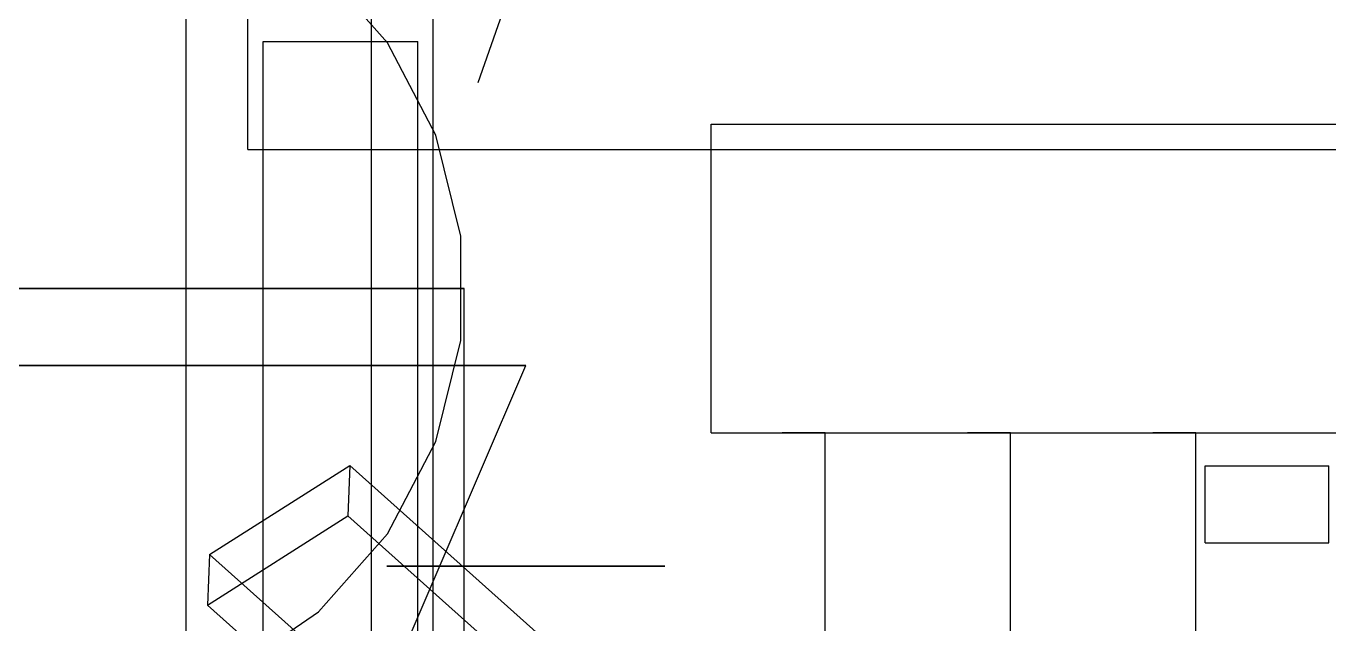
# Model space of a CAD drawing. Header units: millimetres. Extents: x -1355 to 669, y -1138 to 733.
# Drawn here: x 270.82 to 313.01, y 142.12 to 161.5 of the extents above; entities that cross this region are included whole.
import ezdxf

# ---------------------------------------------------------------- set-up
doc = ezdxf.new("R2010")
doc.units = ezdxf.units.MM
doc.layers.add('HIDDEN', color=8, linetype='Continuous')

msp = doc.modelspace()

# ---------------------------------------------------------------- linework, layer by layer
at = {"layer": 'HIDDEN'}
for points in [[(284, 139), (284, 181)], [(284, 139), (284, 181)], [(276, 109), (276, 173)], [(276, 109), (276, 173)], [(282, 109), (282, 173)], [(282, 109), (282, 173)], [(278, 157.5), (278, 164.5)], [(278, 157.5), (278, 164.5)], [(285.458, 159.673), (287.048, 164.208)], [(282.522, 160.953), (280.284, 163.479)], [(278.5, 109), (278.5, 161)], [(278.5, 161), (283.5, 161)], [(278.5, 109), (278.5, 161)], [(278.5, 161), (283.5, 161)], [(284.09, 157.964), (282.522, 160.953)], [(283.5, 109), (283.5, 161)], [(283.5, 109), (283.5, 161)], [(293, 148.316), (293, 158.316)], [(293, 158.316), (317, 158.316)], [(293, 148.316), (293, 158.316)], [(293, 158.316), (317, 158.316)], [(284.898, 154.688), (284.09, 157.964)], [(278, 157.5), (332, 157.5)], [(278, 157.5), (332, 157.5)], [(284.898, 151.312), (284.898, 154.688)], [(269.312, 153), (272.688, 153)], [(272.688, 153), (269.312, 153)], [(272.688, 153), (275.964, 153)], [(275.964, 153), (272.688, 153)], [(275.964, 153), (278.953, 153)], [(278.953, 153), (275.964, 153)], [(278.953, 153), (281.479, 153)], [(281.479, 153), (278.953, 153)], [(281.479, 153), (283.396, 153)], [(283.396, 153), (281.479, 153)], [(283.396, 153), (284.593, 153)], [(284.593, 153), (283.396, 153)], [(284.593, 153), (285, 153)], [(285, 153), (284.593, 153)], [(285, 117), (285, 153)], [(284.09, 148.036), (284.898, 151.312)], [(266.83, 150.5), (271.17, 150.5)], [(271.17, 150.5), (266.83, 150.5)], [(271.17, 150.5), (275.383, 150.5)], [(275.383, 150.5), (271.17, 150.5)], [(275.383, 150.5), (279.225, 150.5)], [(279.225, 150.5), (275.383, 150.5)], [(279.225, 150.5), (282.473, 150.5)], [(282.473, 150.5), (279.225, 150.5)], [(282.473, 150.5), (284.938, 150.5)], [(284.938, 150.5), (282.473, 150.5)], [(284, 143.5), (287, 150.5)], [(284.938, 150.5), (286.477, 150.5)], [(286.477, 150.5), (284.938, 150.5)], [(286.477, 150.5), (287, 150.5)], [(287, 150.5), (286.477, 150.5)], [(293, 148.316), (317, 148.316)], [(293, 148.316), (317, 148.316)], [(295.3, 148.316), (295.32, 148.316)], [(295.32, 148.316), (295.3, 148.316)], [(295.32, 148.316), (295.38, 148.316)], [(295.38, 148.316), (295.32, 148.316)], [(295.38, 148.316), (295.476, 148.316)], [(295.476, 148.316), (295.38, 148.316)], [(295.476, 148.316), (295.602, 148.316)], [(295.602, 148.316), (295.476, 148.316)], [(295.602, 148.316), (295.752, 148.316)], [(295.752, 148.316), (295.602, 148.316)], [(295.752, 148.316), (295.916, 148.316)], [(295.916, 148.316), (295.752, 148.316)], [(295.916, 148.316), (296.084, 148.316)], [(296.084, 148.316), (295.916, 148.316)], [(296.084, 148.316), (296.248, 148.316)], [(296.248, 148.316), (296.084, 148.316)], [(296.248, 148.316), (296.398, 148.316)], [(296.398, 148.316), (296.248, 148.316)], [(296.398, 148.316), (296.524, 148.316)], [(296.524, 148.316), (296.398, 148.316)], [(296.524, 148.316), (296.62, 148.316)], [(296.62, 148.316), (296.524, 148.316)], [(296.62, 148.316), (296.68, 148.316)], [(296.68, 148.316), (296.62, 148.316)], [(296.68, 148.316), (296.7, 148.316)], [(296.7, 148.316), (296.68, 148.316)], [(296.7, 128.316), (296.7, 148.316)], [(301.3, 148.316), (301.32, 148.316)], [(301.32, 148.316), (301.3, 148.316)], [(301.32, 148.316), (301.38, 148.316)], [(301.38, 148.316), (301.32, 148.316)], [(301.38, 148.316), (301.476, 148.316)], [(301.476, 148.316), (301.38, 148.316)], [(301.476, 148.316), (301.602, 148.316)], [(301.602, 148.316), (301.476, 148.316)], [(301.602, 148.316), (301.752, 148.316)], [(301.752, 148.316), (301.602, 148.316)], [(301.752, 148.316), (301.916, 148.316)], [(301.916, 148.316), (301.752, 148.316)], [(301.916, 148.316), (302.084, 148.316)], [(302.084, 148.316), (301.916, 148.316)], [(302.084, 148.316), (302.248, 148.316)], [(302.248, 148.316), (302.084, 148.316)], [(302.248, 148.316), (302.398, 148.316)], [(302.398, 148.316), (302.248, 148.316)], [(302.398, 148.316), (302.524, 148.316)], [(302.524, 148.316), (302.398, 148.316)], [(302.524, 148.316), (302.62, 148.316)], [(302.62, 148.316), (302.524, 148.316)], [(302.62, 148.316), (302.68, 148.316)], [(302.68, 148.316), (302.62, 148.316)], [(302.68, 148.316), (302.7, 148.316)], [(302.7, 148.316), (302.68, 148.316)], [(302.7, 128.316), (302.7, 148.316)], [(307.3, 148.316), (307.32, 148.316)], [(307.32, 148.316), (307.3, 148.316)], [(307.32, 148.316), (307.38, 148.316)], [(307.38, 148.316), (307.32, 148.316)], [(307.38, 148.316), (307.476, 148.316)], [(307.476, 148.316), (307.38, 148.316)], [(307.476, 148.316), (307.602, 148.316)], [(307.602, 148.316), (307.476, 148.316)], [(307.602, 148.316), (307.752, 148.316)], [(307.752, 148.316), (307.602, 148.316)], [(307.752, 148.316), (307.916, 148.316)], [(307.916, 148.316), (307.752, 148.316)], [(307.916, 148.316), (308.084, 148.316)], [(308.084, 148.316), (307.916, 148.316)], [(308.084, 148.316), (308.248, 148.316)], [(308.248, 148.316), (308.084, 148.316)], [(308.248, 148.316), (308.398, 148.316)], [(308.398, 148.316), (308.248, 148.316)], [(308.398, 148.316), (308.524, 148.316)], [(308.524, 148.316), (308.398, 148.316)], [(308.524, 148.316), (308.62, 148.316)], [(308.62, 148.316), (308.524, 148.316)], [(308.62, 148.316), (308.68, 148.316)], [(308.68, 148.316), (308.62, 148.316)], [(308.68, 148.316), (308.7, 148.316)], [(308.7, 148.316), (308.68, 148.316)], [(308.7, 128.316), (308.7, 148.316)], [(282.522, 145.047), (284.09, 148.036)], [(276.764, 144.373), (281.304, 147.261)], [(281.304, 147.261), (281.236, 145.627)], [(281.304, 147.261), (300.304, 130.261)], [(309, 147.25), (313, 147.25)], [(309, 147.25), (313, 147.25)], [(309, 144.75), (309, 147.25)], [(309, 144.75), (309, 147.25)], [(313, 144.75), (313, 147.25)], [(313, 144.75), (313, 147.25)], [(276.696, 142.739), (281.236, 145.627)], [(281.236, 145.627), (300.236, 128.627)], [(280.284, 142.521), (282.522, 145.047)], [(309, 144.75), (313, 144.75)], [(309, 144.75), (313, 144.75)], [(276.764, 144.373), (276.696, 142.739)], [(276.764, 144.373), (295.764, 127.373)], [(282.5, 144), (282.533, 144)], [(282.533, 144), (282.5, 144)], [(282.533, 144), (282.792, 144)], [(282.792, 144), (282.533, 144)], [(282.792, 144), (283.297, 144)], [(283.297, 144), (282.792, 144)], [(283.13, 144), (283.159, 144)], [(283.159, 144), (283.13, 144)], [(283.159, 144), (283.382, 144)], [(283.382, 144), (283.159, 144)], [(283.297, 144), (284.016, 144)], [(284.016, 144), (283.297, 144)], [(283.382, 144), (283.815, 144)], [(283.815, 144), (283.382, 144)], [(283.815, 144), (284.434, 144)], [(284.434, 144), (283.815, 144)], [(284.016, 144), (284.909, 144)], [(284.909, 144), (284.016, 144)], [(284.434, 144), (285.202, 144)], [(285.202, 144), (284.434, 144)], [(284.909, 144), (285.923, 144)], [(285.923, 144), (284.909, 144)], [(285.202, 144), (286.074, 144)], [(286.074, 144), (285.202, 144)], [(285.923, 144), (287, 144)], [(287, 144), (285.923, 144)], [(286.074, 144), (287, 144)], [(287, 144), (286.074, 144)], [(287.926, 144), (287, 144)], [(287, 144), (287.926, 144)], [(288.077, 144), (287, 144)], [(287, 144), (288.077, 144)], [(288.798, 144), (287.926, 144)], [(287.926, 144), (288.798, 144)], [(289.091, 144), (288.077, 144)], [(288.077, 144), (289.091, 144)], [(289.566, 144), (288.798, 144)], [(288.798, 144), (289.566, 144)], [(289.984, 144), (289.091, 144)], [(289.091, 144), (289.984, 144)], [(290.185, 144), (289.566, 144)], [(289.566, 144), (290.185, 144)], [(290.703, 144), (289.984, 144)], [(289.984, 144), (290.703, 144)], [(290.618, 144), (290.185, 144)], [(290.185, 144), (290.618, 144)], [(290.841, 144), (290.618, 144)], [(290.618, 144), (290.841, 144)], [(291.208, 144), (290.703, 144)], [(290.703, 144), (291.208, 144)], [(290.87, 144), (290.841, 144)], [(290.841, 144), (290.87, 144)], [(291.467, 144), (291.208, 144)], [(291.208, 144), (291.467, 144)], [(291.5, 144), (291.467, 144)], [(291.467, 144), (291.5, 144)], [(281, 136.5), (284, 143.5)], [(276.696, 142.739), (295.696, 125.739)], [(277.506, 140.604), (280.284, 142.521)]]:
    msp.add_lwpolyline(points, dxfattribs=at)

doc.saveas('drawing.dxf')
